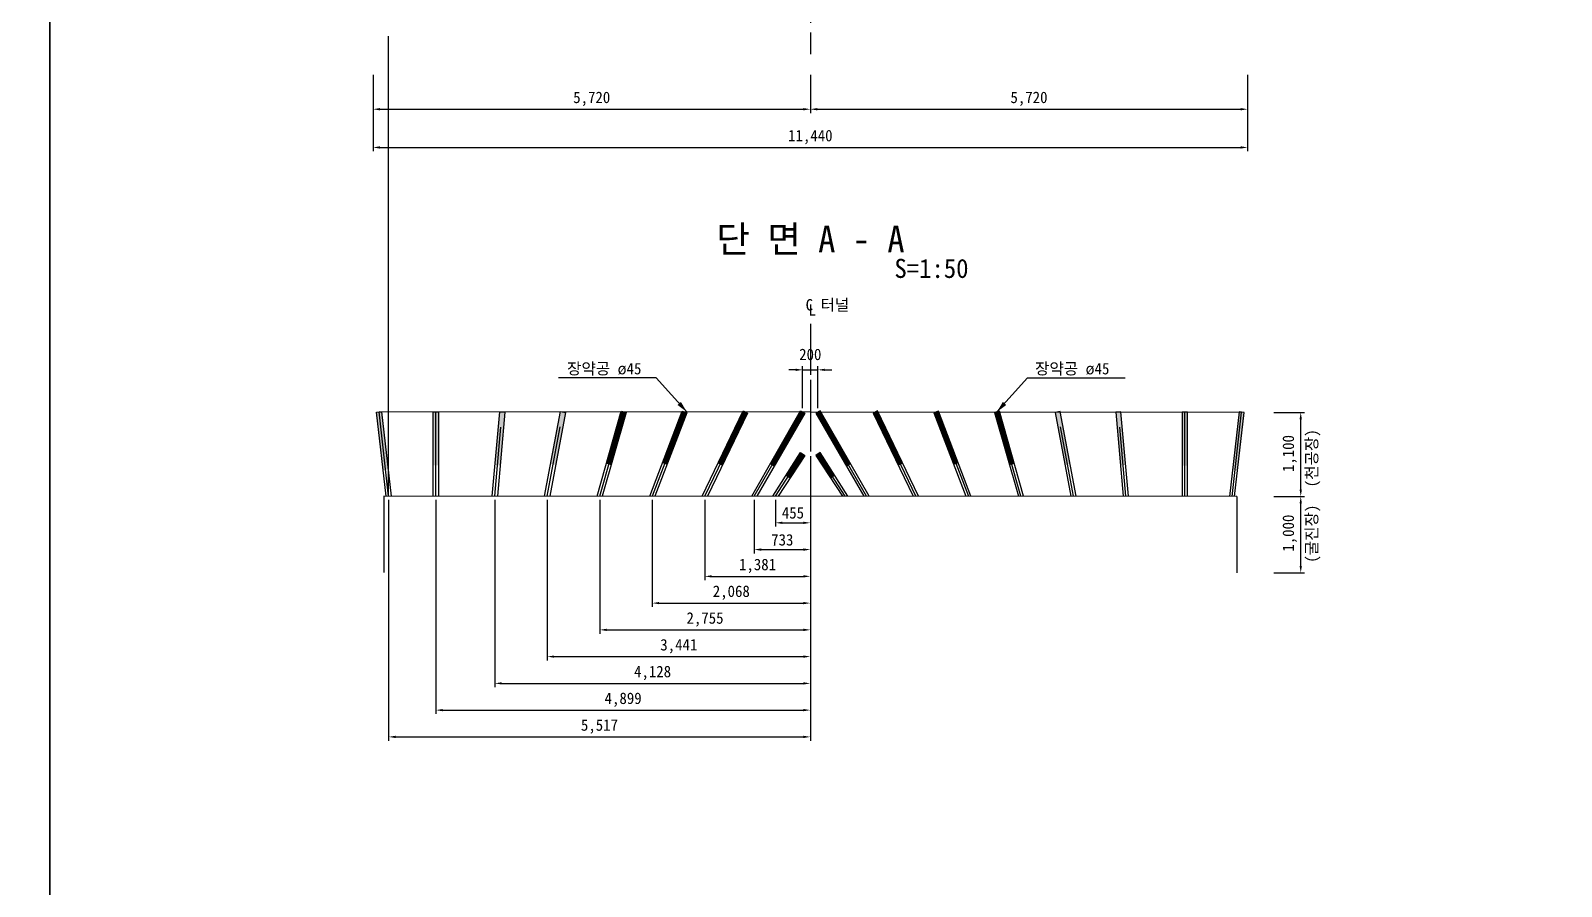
# Model space of a CAD drawing. Header units: millimetres. Extents: x -57518 to 189430, y -17322 to 123318.
# Drawn here: x 149380 to 169405, y 8760 to 19953 of the extents above; entities that cross this region are included whole.
import ezdxf
from ezdxf.enums import TextEntityAlignment as Align

# ---------------------------------------------------------------- set-up
doc = ezdxf.new("R2010")
doc.units = ezdxf.units.MM
doc.header["$LTSCALE"] = 500
doc.header["$PDMODE"] = 1
doc.linetypes.add('A-CENTR01', pattern=[2, 1.25, -0.25, 0.25, -0.25])
for name, color, linetype in [('CS-BLST', 4, 'Continuous'), ('CS-BLST-PATT', 1, 'Continuous'), ('CS-BLST-TEX3', 3, 'Continuous'), ('CS-CNTL', 1, 'A-CENTR01'), ('CS-DIML', 1, 'Continuous'), ('CS-DIMS', 1, 'Continuous'), ('CS-EXCV', 3, 'E-DIGLN01'), ('CS-LEAT', 3, 'Continuous'), ('CS-MISC', 2, 'Continuous'), ('CS-TEX1', 6, 'Continuous'), ('CS-TEXT', 3, 'Continuous'), ('CX-PAPR', 2, 'Continuous')]:
    doc.layers.add(name, color=color, linetype=linetype)
doc.styles.add('굴림체', font='')
doc.styles.get('굴림체').set_extended_font_data('GulimChe')
doc.linetypes.add('E-DIGLN01', pattern='A,0.9,-0.2,[19,kscals.shx,S=0.1,R=180,X=0,Y=0],0.9', length=2)
doc.dimstyles.new('DIM01-50', dxfattribs={"dimscale": 50, "dimtxt": 3, "dimasz": 1.8, "dimexe": 1, "dimexo": 1, "dimgap": 1, "dimtad": 1, "dimdec": 0, "dimzin": 9, "dimdsep": 46, "dimlunit": 6, "dimtxsty": '굴림체', "dimcen": 2.5, "dimclrt": 3, "dimadec": 4, "dimazin": 0, "dimtfac": 1, "dimtdec": 0, "dimtmove": 2, "dimatfit": 3, "dimfxl": 1, "dimtolj": 1, "dimtzin": 0, "dimarcsym": 0})

# ---------------------------------------------------------------- blocks, each defined once
blk = doc.blocks.new('*D57')
at = {"layer": 'CS-DIMS', "color": 0, "lineweight": -2, "transparency": 16777216}
for p, q in [((159124, 13815), (159124, 13465)), ((159580, 13815), (159580, 13465)), ((159214, 13515), (159490, 13515))]:
    blk.add_line(p, q, dxfattribs=at)
at = {"layer": 'CS-DIMS', "color": 0, "transparency": 16777216}
for points in [[(159214, 13530), (159214, 13500), (159124, 13515)], [(159490, 13530), (159490, 13500), (159580, 13515)]]:
    blk.add_solid(points, dxfattribs=at)
at = {"layer": 'Defpoints', "color": 0, "transparency": 16777216}
for p in [(159124, 13865, 0), (159580, 13865), (159580, 13515)]:
    blk.add_point(p, dxfattribs=at)
at = {"layer": 'CS-DIMS', "color": 3, "transparency": 16777216, "insert": (159352, 13645), "char_height": 150, "attachment_point": 5, "style": '굴림체'}
blk.add_mtext('\\A1;455', dxfattribs=at)
blk = doc.blocks.new('*D58')
at = {"layer": 'CS-DIMS', "color": 0, "lineweight": -2, "transparency": 16777216}
for p, q in [((158847, 13815), (158847, 13115)), ((159580, 13815), (159580, 13115)), ((158937, 13165), (159490, 13165))]:
    blk.add_line(p, q, dxfattribs=at)
at = {"layer": 'CS-DIMS', "color": 0, "transparency": 16777216}
for points in [[(158937, 13180), (158937, 13150), (158847, 13165)], [(159490, 13180), (159490, 13150), (159580, 13165)]]:
    blk.add_solid(points, dxfattribs=at)
at = {"layer": 'Defpoints', "color": 0, "transparency": 16777216}
for p in [(158847, 13865), (159580, 13865), (159580, 13165)]:
    blk.add_point(p, dxfattribs=at)
at = {"layer": 'CS-DIMS', "color": 3, "transparency": 16777216, "insert": (159213, 13292), "char_height": 150, "attachment_point": 5, "style": '굴림체'}
blk.add_mtext('\\A1;733', dxfattribs=at)
blk = doc.blocks.new('*D59')
at = {"layer": 'CS-DIMS', "color": 0, "lineweight": -2, "transparency": 16777216}
for p, q in [((158199, 13815), (158199, 12765)), ((159580, 13115), (159580, 12765)), ((158289, 12815), (159490, 12815))]:
    blk.add_line(p, q, dxfattribs=at)
at = {"layer": 'CS-DIMS', "color": 0, "transparency": 16777216}
for points in [[(158289, 12830), (158289, 12800), (158199, 12815)], [(159490, 12830), (159490, 12800), (159580, 12815)]]:
    blk.add_solid(points, dxfattribs=at)
at = {"layer": 'Defpoints', "color": 0, "transparency": 16777216}
for p in [(158199, 13865, 0), (159580, 13165), (159580, 12815)]:
    blk.add_point(p, dxfattribs=at)
at = {"layer": 'CS-DIMS', "color": 3, "transparency": 16777216, "insert": (158889, 12951), "char_height": 150, "attachment_point": 5, "style": '굴림체'}
blk.add_mtext('\\A1;1,381', dxfattribs=at)
blk = doc.blocks.new('*D60')
at = {"layer": 'CS-DIMS', "color": 0, "lineweight": -2, "transparency": 16777216}
for p, q in [((157512, 13815), (157512, 12415)), ((159580, 12765), (159580, 12415)), ((157602, 12465), (159490, 12465))]:
    blk.add_line(p, q, dxfattribs=at)
at = {"layer": 'CS-DIMS', "color": 0, "transparency": 16777216}
for points in [[(157602, 12480), (157602, 12450), (157512, 12465)], [(159490, 12480), (159490, 12450), (159580, 12465)]]:
    blk.add_solid(points, dxfattribs=at)
at = {"layer": 'Defpoints', "color": 0, "transparency": 16777216}
for p in [(157512, 13865, 0), (159580, 12815), (159580, 12465)]:
    blk.add_point(p, dxfattribs=at)
at = {"layer": 'CS-DIMS', "color": 3, "transparency": 16777216, "insert": (158546, 12601), "char_height": 150, "attachment_point": 5, "style": '굴림체'}
blk.add_mtext('\\A1;2,068', dxfattribs=at)
blk = doc.blocks.new('*D61')
at = {"layer": 'CS-DIMS', "color": 0, "lineweight": -2, "transparency": 16777216}
for p, q in [((156825, 13815), (156825, 12065)), ((159580, 12415), (159580, 12065)), ((156915, 12115), (159490, 12115))]:
    blk.add_line(p, q, dxfattribs=at)
at = {"layer": 'CS-DIMS', "color": 0, "transparency": 16777216}
for points in [[(156915, 12130), (156915, 12100), (156825, 12115)], [(159490, 12130), (159490, 12100), (159580, 12115)]]:
    blk.add_solid(points, dxfattribs=at)
at = {"layer": 'Defpoints', "color": 0, "transparency": 16777216}
for p in [(156825, 13865, 0), (159580, 12465), (159580, 12115)]:
    blk.add_point(p, dxfattribs=at)
at = {"layer": 'CS-DIMS', "color": 3, "transparency": 16777216, "insert": (158202, 12251), "char_height": 150, "attachment_point": 5, "style": '굴림체'}
blk.add_mtext('\\A1;2,755', dxfattribs=at)
blk = doc.blocks.new('*D62')
at = {"layer": 'CS-DIMS', "color": 0, "lineweight": -2, "transparency": 16777216}
for p, q in [((156138, 13815), (156138, 11715)), ((159580, 12065), (159580, 11715)), ((156228, 11765), (159490, 11765))]:
    blk.add_line(p, q, dxfattribs=at)
at = {"layer": 'CS-DIMS', "color": 0, "transparency": 16777216}
for points in [[(156228, 11780), (156228, 11750), (156138, 11765)], [(159490, 11780), (159490, 11750), (159580, 11765)]]:
    blk.add_solid(points, dxfattribs=at)
at = {"layer": 'Defpoints', "color": 0, "transparency": 16777216}
for p in [(156138, 13865, 0), (159580, 12115), (159580, 11765)]:
    blk.add_point(p, dxfattribs=at)
at = {"layer": 'CS-DIMS', "color": 3, "transparency": 16777216, "insert": (157859, 11901), "char_height": 150, "attachment_point": 5, "style": '굴림체'}
blk.add_mtext('\\A1;3,441', dxfattribs=at)
blk = doc.blocks.new('*D63')
at = {"layer": 'CS-DIMS', "color": 0, "lineweight": -2, "transparency": 16777216}
for p, q in [((165642, 14960), (166045, 14960)), ((165995, 13950), (165995, 14870)), ((165642, 13860), (166045, 13860))]:
    blk.add_line(p, q, dxfattribs=at)
at = {"layer": 'CS-DIMS', "color": 0, "transparency": 16777216}
for points in [[(165980, 14870), (166010, 14870), (165995, 14960)], [(165980, 13950), (166010, 13950), (165995, 13860)]]:
    blk.add_solid(points, dxfattribs=at)
at = {"layer": 'Defpoints', "color": 0, "transparency": 16777216}
for p in [(165592, 14960), (165995, 14960), (165592, 13860, 0)]:
    blk.add_point(p, dxfattribs=at)
at = {"layer": 'CS-DIMS', "color": 3, "transparency": 16777216, "insert": (165851, 14421), "char_height": 150, "attachment_point": 5, "rotation": 90, "style": '굴림체'}
blk.add_mtext('\\A1;1,100', dxfattribs=at)
blk = doc.blocks.new('*D64')
at = {"layer": 'CS-DIMS', "color": 0, "lineweight": -2, "transparency": 16777216}
for p, q in [((165642, 13860), (166045, 13860)), ((165995, 12950), (165995, 13770)), ((165642, 12860), (166045, 12860))]:
    blk.add_line(p, q, dxfattribs=at)
at = {"layer": 'CS-DIMS', "color": 0, "transparency": 16777216}
for points in [[(165980, 13770), (166010, 13770), (165995, 13860)], [(165980, 12950), (166010, 12950), (165995, 12860)]]:
    blk.add_solid(points, dxfattribs=at)
at = {"layer": 'Defpoints', "color": 0, "transparency": 16777216}
for p in [(165592, 13860), (165995, 13860), (165592, 12860)]:
    blk.add_point(p, dxfattribs=at)
at = {"layer": 'CS-DIMS', "color": 3, "transparency": 16777216, "insert": (165851, 13380), "char_height": 150, "attachment_point": 5, "rotation": 90, "style": '굴림체'}
blk.add_mtext('\\A1;1,000', dxfattribs=at)
blk = doc.blocks.new('*D65')
at = {"layer": 'CS-DIMS', "color": 0, "lineweight": -2, "transparency": 16777216}
for p, q in [((165642, 14960), (166045, 14960)), ((165995, 13950), (165995, 14870)), ((165642, 13860), (166045, 13860))]:
    blk.add_line(p, q, dxfattribs=at)
at = {"layer": 'CS-DIMS', "color": 0, "transparency": 16777216}
for points in [[(165980, 14870), (166010, 14870), (165995, 14960)], [(165980, 13950), (166010, 13950), (165995, 13860)]]:
    blk.add_solid(points, dxfattribs=at)
at = {"layer": 'Defpoints', "color": 0, "transparency": 16777216}
for p in [(165592, 14960), (165995, 14960), (165592, 13860, 0)]:
    blk.add_point(p, dxfattribs=at)
at = {"layer": 'CS-DIMS', "color": 3, "transparency": 16777216, "insert": (165851, 14421), "char_height": 150, "attachment_point": 5, "rotation": 90, "style": '굴림체'}
blk.add_mtext('\\A1;1,100', dxfattribs=at)
blk = doc.blocks.new('*D66')
at = {"layer": 'CS-DIMS', "color": 0, "lineweight": -2, "transparency": 16777216}
for p, q in [((165642, 13860), (166045, 13860)), ((165995, 12950), (165995, 13770)), ((165642, 12860), (166045, 12860))]:
    blk.add_line(p, q, dxfattribs=at)
at = {"layer": 'CS-DIMS', "color": 0, "transparency": 16777216}
for points in [[(165980, 13770), (166010, 13770), (165995, 13860)], [(165980, 12950), (166010, 12950), (165995, 12860)]]:
    blk.add_solid(points, dxfattribs=at)
at = {"layer": 'Defpoints', "color": 0, "transparency": 16777216}
for p in [(165592, 13860), (165995, 13860), (165592, 12860)]:
    blk.add_point(p, dxfattribs=at)
at = {"layer": 'CS-DIMS', "color": 3, "transparency": 16777216, "insert": (165851, 13380), "char_height": 150, "attachment_point": 5, "rotation": 90, "style": '굴림체'}
blk.add_mtext('\\A1;1,000', dxfattribs=at)
blk = doc.blocks.new('*D67')
at = {"layer": 'CS-DIMS', "color": 0, "lineweight": -2, "transparency": 16777216}
for p, q in [((153860, 19375), (153860, 18875)), ((159580, 19375), (159580, 18875)), ((153950, 18925), (159490, 18925))]:
    blk.add_line(p, q, dxfattribs=at)
at = {"layer": 'CS-DIMS', "color": 0, "transparency": 16777216}
for points in [[(153950, 18940), (153950, 18910), (153860, 18925)], [(159490, 18940), (159490, 18910), (159580, 18925)]]:
    blk.add_solid(points, dxfattribs=at)
at = {"layer": 'Defpoints', "color": 0, "transparency": 16777216}
for p in [(153860, 19425), (159580, 19425), (159580, 18925)]:
    blk.add_point(p, dxfattribs=at)
at = {"layer": 'CS-DIMS', "color": 3, "transparency": 16777216, "insert": (156720, 19061), "char_height": 150, "attachment_point": 5, "style": '굴림체'}
blk.add_mtext('\\A1;5,720', dxfattribs=at)
blk = doc.blocks.new('*D68')
at = {"layer": 'CS-DIMS', "color": 0, "lineweight": -2, "transparency": 16777216}
for p, q in [((159580, 19375), (159580, 18875)), ((165300, 19375), (165300, 18875)), ((159670, 18925), (165210, 18925))]:
    blk.add_line(p, q, dxfattribs=at)
at = {"layer": 'CS-DIMS', "color": 0, "transparency": 16777216}
for points in [[(159670, 18940), (159670, 18910), (159580, 18925)], [(165210, 18940), (165210, 18910), (165300, 18925)]]:
    blk.add_solid(points, dxfattribs=at)
at = {"layer": 'Defpoints', "color": 0, "transparency": 16777216}
for p in [(159580, 19425), (165300, 19425), (165300, 18925)]:
    blk.add_point(p, dxfattribs=at)
at = {"layer": 'CS-DIMS', "color": 3, "transparency": 16777216, "insert": (162440, 19061), "char_height": 150, "attachment_point": 5, "style": '굴림체'}
blk.add_mtext('\\A1;5,720', dxfattribs=at)
blk = doc.blocks.new('*D69')
at = {"layer": 'CS-DIMS', "color": 0, "lineweight": -2, "transparency": 16777216}
for p, q in [((153860, 18875), (153860, 18375)), ((165300, 18875), (165300, 18375)), ((153950, 18425), (165210, 18425))]:
    blk.add_line(p, q, dxfattribs=at)
at = {"layer": 'CS-DIMS', "color": 0, "transparency": 16777216}
for points in [[(153950, 18440), (153950, 18410), (153860, 18425)], [(165210, 18440), (165210, 18410), (165300, 18425)]]:
    blk.add_solid(points, dxfattribs=at)
at = {"layer": 'Defpoints', "color": 0, "transparency": 16777216}
for p in [(153860, 18925), (165300, 18925), (165300, 18425)]:
    blk.add_point(p, dxfattribs=at)
at = {"layer": 'CS-DIMS', "color": 3, "transparency": 16777216, "insert": (159580, 18561), "char_height": 150, "attachment_point": 5, "style": '굴림체'}
blk.add_mtext('\\A1;11,440', dxfattribs=at)
blk = doc.blocks.new('*D36')
at = {"layer": 'CS-DIMS', "color": 0, "lineweight": -2, "transparency": 16777216}
for p, q in [((159389, 15516), (159299, 15516)), ((159479, 15015), (159479, 15566)), ((159479, 15516), (159679, 15516)), ((159679, 15015), (159679, 15566)), ((159769, 15516), (159859, 15516))]:
    blk.add_line(p, q, dxfattribs=at)
at = {"layer": 'CS-DIMS', "color": 0, "transparency": 16777216}
for points in [[(159389, 15531), (159389, 15501), (159479, 15516)], [(159769, 15531), (159769, 15501), (159679, 15516)]]:
    blk.add_solid(points, dxfattribs=at)
at = {"layer": 'Defpoints', "color": 0, "transparency": 16777216}
for p in [(159679, 15516), (159479, 14965), (159679, 14965)]:
    blk.add_point(p, dxfattribs=at)
at = {"layer": 'CS-DIMS', "color": 3, "transparency": 16777216, "insert": (159579, 15717), "char_height": 150, "attachment_point": 5, "style": '굴림체'}
blk.add_mtext('\\A1;200', dxfattribs=at)
blk = doc.blocks.new('*D37')
at = {"layer": 'CS-DIMS', "color": 0, "lineweight": -2, "transparency": 16777216}
for p, q in [((155452, 13815), (155452, 11365)), ((159580, 11715), (159580, 11365)), ((155542, 11415), (159490, 11415))]:
    blk.add_line(p, q, dxfattribs=at)
at = {"layer": 'CS-DIMS', "color": 0, "transparency": 16777216}
for points in [[(155542, 11430), (155542, 11400), (155452, 11415)], [(159490, 11430), (159490, 11400), (159580, 11415)]]:
    blk.add_solid(points, dxfattribs=at)
at = {"layer": 'Defpoints', "color": 0, "transparency": 16777216}
for p in [(155452, 13865, 0), (159580, 11765), (159580, 11415)]:
    blk.add_point(p, dxfattribs=at)
at = {"layer": 'CS-DIMS', "color": 3, "transparency": 16777216, "insert": (157516, 11551), "char_height": 150, "attachment_point": 5, "style": '굴림체'}
blk.add_mtext('\\A1;4,128', dxfattribs=at)
blk = doc.blocks.new('*D38')
at = {"layer": 'CS-DIMS', "color": 0, "lineweight": -2, "transparency": 16777216}
for p, q in [((154681, 13815), (154681, 11015)), ((159580, 11365), (159580, 11015)), ((154771, 11065), (159490, 11065))]:
    blk.add_line(p, q, dxfattribs=at)
at = {"layer": 'CS-DIMS', "color": 0, "transparency": 16777216}
for points in [[(154771, 11080), (154771, 11050), (154681, 11065)], [(159490, 11080), (159490, 11050), (159580, 11065)]]:
    blk.add_solid(points, dxfattribs=at)
at = {"layer": 'Defpoints', "color": 0, "transparency": 16777216}
for p in [(154681, 13865, 0), (159580, 11415), (159580, 11065)]:
    blk.add_point(p, dxfattribs=at)
at = {"layer": 'CS-DIMS', "color": 3, "transparency": 16777216, "insert": (157131, 11201), "char_height": 150, "attachment_point": 5, "style": '굴림체'}
blk.add_mtext('\\A1;4,899', dxfattribs=at)
blk = doc.blocks.new('*D39')
at = {"layer": 'CS-DIMS', "color": 0, "lineweight": -2, "transparency": 16777216}
for p, q in [((154063, 13815), (154063, 10665)), ((159580, 11015), (159580, 10665)), ((154153, 10715), (159490, 10715))]:
    blk.add_line(p, q, dxfattribs=at)
at = {"layer": 'CS-DIMS', "color": 0, "transparency": 16777216}
for points in [[(154153, 10730), (154153, 10700), (154063, 10715)], [(159490, 10730), (159490, 10700), (159580, 10715)]]:
    blk.add_solid(points, dxfattribs=at)
at = {"layer": 'Defpoints', "color": 0, "transparency": 16777216}
for p in [(154063, 13865, 0), (159580, 11065), (159580, 10715)]:
    blk.add_point(p, dxfattribs=at)
at = {"layer": 'CS-DIMS', "color": 3, "transparency": 16777216, "insert": (156821, 10851), "char_height": 150, "attachment_point": 5, "style": '굴림체'}
blk.add_mtext('\\A1;5,517', dxfattribs=at)

msp = doc.modelspace()

# ---------------------------------------------------------------- linework, layer by layer
at = {"layer": 'CS-BLST'}
for p, q in [((154063, 13865, 0), (153937.6, 14965, 0)), ((154681.2, 13865, 0), (154681.2, 14965, 0)), ((157934.4, 14965.3, 0), (157511.9, 13865.3, 0)), ((161225, 14965.3, 0), (161647.5, 13865.4, 0)), ((164478.1, 13862.8, 0), (164477.9, 14964, 0)), ((165096.4, 13861.5, 0), (165221.4, 14961.5, 0)), ((154681.2, 13865, 0), (154681.2, 14765, 0)), ((155451.6, 13865.3, 0), (155531.7, 14766, 0)), ((156138.4, 13865.3, 0), (156307.6, 14768.7, 0)), ((163021.1, 13865.4, 0), (162851.8, 14768.8, 0)), ((163707.9, 13865.5, 0), (163627.7, 14766.2, 0)), ((164478.1, 13864, 0), (164477.9, 14764, 0))]:
    msp.add_line(p, q, dxfattribs=at)
at = {"layer": 'CS-BLST', "elevation": 0}
for points in [[(154029, 13865), (153904.1, 14961.1), (153971.2, 14968.8), (154096.9, 13865)], [(154647.5, 13865), (154647.5, 14965), (154715, 14965), (154715, 13865)], [(155417.7, 13865.3), (155515.8, 14968.3), (155583.1, 14962.3), (155485.5, 13865.3)], [(156104, 13865.3), (156311.3, 14971.5), (156377.6, 14959), (156172.7, 13865.3)], [(156791.9, 13865.3), (157106.9, 14974.3), (157172.6, 14956.1), (156858.5, 13865.3)], [(156825.2, 13865.3), (157139.4, 14965.3)], [(157478.5, 13865.3), (157903.1, 14977.3), (157965.8, 14953.2), (157545.6, 13865.3)], [(158164.6, 13865.3), (158699.1, 14980), (158759.8, 14950.5), (158232.9, 13865.3)], [(158198.7, 13865.3), (158729.4, 14965.3)], [(158812.4, 13865.3), (159450.3, 14981.9), (159509, 14948.5), (158881.5, 13865.3)], [(158847, 13865.3), (159479.8, 14965.3)], [(160347.2, 13865.5), (159709.1, 14982), (159650.3, 14948.5), (160278.1, 13865.4)], [(160312.6, 13865.4), (159679.5, 14965.3)], [(160994.9, 13865.3), (160460.3, 14980.1), (160399.7, 14950.5), (160926.5, 13865.3)], [(160960.7, 13865.3), (160430, 14965.3)], [(161681, 13865.4), (161256.3, 14977.4), (161193.6, 14953.3), (161613.8, 13865.4)], [(162367.5, 13865.4), (162052.6, 14974.5), (161986.8, 14956.3), (162301, 13865.4)], [(162334.3, 13865.4), (162020, 14965.4)], [(163055.4, 13865.4), (162848.2, 14971.6), (162781.8, 14959.2), (162986.8, 13865.4)], [(163741.8, 13865.5), (163643.6, 14968.4), (163576.4, 14962.5), (163674, 13865.5)], [(164511.9, 13864), (164511.6, 14964), (164444.1, 14964), (164444.4, 13864)], [(165130.4, 13861.5), (165255, 14957.7), (165187.9, 14965.3), (165062.4, 13861.4)], [(159088.5, 13865.3), (159450.9, 14433.8), (159507.8, 14397), (159160.1, 13865.3)], [(160071.1, 13865.4), (159708.6, 14433.8), (159651.7, 14397), (159999.5, 13865.4)], [(159124.4, 13865.3), (159479.7, 14415.5)], [(160035.3, 13865.4), (159679.8, 14415.5)]]:
    msp.add_lwpolyline(points, dxfattribs=at)
at = {"layer": 'CS-BLST-PATT', "const_width": 67.5, "elevation": 0}
for points in [[(157139.4, 14965.3), (156943.2, 14278.5)], [(157934.4, 14965.3), (157673, 14284.7)], [(158729.4, 14965.3), (158398, 14278.4)], [(159479.8, 14965.3), (159077.4, 14265.8)], [(159679.5, 14965.3), (160082.1, 14265.9)], [(160430, 14965.3), (160761.4, 14278.4)], [(161225, 14965.3), (161486.4, 14284.8)], [(162020, 14965.4), (162216.2, 14278.7)], [(159479.7, 14415.5), (159283.9, 14112.2)], [(159679.8, 14415.5), (159875.7, 14112.3)]]:
    msp.add_lwpolyline(points, dxfattribs=at)
at = {"layer": 'CS-BLST-PATT'}
for points in [[(153904.1, 14961.1, 0), (153971.2, 14968.8, 0), (153990.2, 14205.4, 0), (154057.3, 14213, 0)], [(154647.5, 14965, 0), (154715, 14965, 0), (154647.5, 14265.5, 0), (154715, 14265.5, 0)], [(155515.8, 14968.3, 0), (155583.1, 14962.3, 0), (155453.8, 14271.5, 0), (155521.1, 14265.5, 0)], [(156311.3, 14971.5, 0), (156377.6, 14959, 0), (156182.5, 14283.9, 0), (156248.8, 14271.5, 0)], [(162848.2, 14971.6, 0), (162781.8, 14959.2, 0), (162977, 14284.1, 0), (162910.6, 14271.7, 0)], [(163643.6, 14968.4, 0), (163576.4, 14962.5, 0), (163705.6, 14271.7, 0), (163638.4, 14265.7, 0)], [(164511.6, 14964, 0), (164444.1, 14964, 0), (164511.8, 14264.5, 0), (164444.3, 14264.5, 0)], [(165255, 14957.7, 0), (165187.9, 14965.3, 0), (165169.1, 14201.9, 0), (165102, 14209.5, 0)]]:
    msp.add_solid(points, dxfattribs=at)
at = {"layer": 'CS-CNTL'}
for p, q in [((159579.7, 29928, 0), (159579.7, 19647, 0)), ((159579.7, 16118.8, 0), (159579.8, 10715.3))]:
    msp.add_line(p, q, dxfattribs=at)
at = {"layer": 'CS-CNTL', "ltscale": 0.5}
msp.add_line((159579.7, 15887.4, 0), (159579.7, 13202.2, 0), dxfattribs=at)
at = {"layer": 'CS-DIML'}
for p, q in [((157562, 15411.8, 0), (156284.4, 15411.8, 0)), ((157562, 15411.8, 0), (157964.4, 14965.7, 0)), ((162422.3, 15411.6, 0), (162020, 14965.4, 0)), ((162422.3, 15411.6, 0), (163700, 15411.6, 0))]:
    msp.add_line(p, q, dxfattribs=at)
for points in [[(157964.4, 14965.7, 0), (157841.7, 15057, 0), (157886.2, 15097.2, 0)], [(162020, 14965.4, 0), (162142.7, 15056.7, 0), (162098.2, 15096.9, 0)]]:
    msp.add_solid(points, dxfattribs=at)
at = {"layer": 'CS-EXCV'}
for p, q in [((165221.3, 14960.1, 0), (153937.6, 14965, 0)), ((165158.8, 13860.1, 0), (154000.5, 13865, 0)), ((154000.5, 13865, 0), (154000.5, 12865, 0)), ((165158.8, 13860.1, 0), (165159, 12861.4, 0))]:
    msp.add_line(p, q, dxfattribs=at)
at = {"layer": 'CS-MISC'}
msp.add_line((154063, 13865, 0), (154063, 19880.2, 0), dxfattribs=at)
at = {"layer": 'CX-PAPR', "elevation": 0}
for points in [[(109829.7, 8477.8), (149629.7, 8477.8), (149629.7, 34277.8), (109829.7, 34277.8)], [(149629.7, 8477.8), (189429.7, 8477.8), (189429.7, 34277.8), (149629.7, 34277.8)]]:
    msp.add_lwpolyline(points, close=True, dxfattribs=at)

# ---------------------------------------------------------------- texts
at = {"layer": 'CS-BLST-TEX3', "char_height": 150, "width": 10.273, "attachment_point": 5, "rotation": 90, "style": '굴림체'}
for s, insert in [('\\A1;(천공장)', (166157.3, 14359.2, 0)), ('\\A1;(굴진장)', (166157.3, 13372.8))]:
    msp.add_mtext(s, dxfattribs=dict(at, insert=insert))
at = {"layer": 'CS-LEAT', "style": '굴림체'}
msp.add_text('장약공 ø45', height=150, dxfattribs=at).set_placement((156397.1, 15457.4, 0))
msp.add_text('장약공 ø45', height=150, rotation=0.00277, dxfattribs=at).set_placement((162519.1, 15457.1, 0))
at = {"layer": 'CS-TEX1', "style": '굴림체'}
msp.add_text('단 면 A - A', height=350, dxfattribs=at).set_placement((159582, 17051.7, 0), align=Align.CENTER)
at = {"layer": 'CS-TEXT', "style": '굴림체'}
for s, height, p in [('S=1:50', 250, (160679.7, 16718, 0)), ('C 터널', 150, (159518.3, 16291.4, 0)), ('L', 150, (159555.7, 16224, 0))]:
    msp.add_text(s, height=height, dxfattribs=at).set_placement(p)

# ---------------------------------------------------------------- dimensions: what is measured, and where the dimension line sits
at = {"layer": 'CS-DIMS'}
for base, p1, p2, picture, middle in [((159579.7, 18924.8, 0), (153859.6, 19424.8, 0), (159579.7, 19424.8, 0), '*D67', (156719.6, 19060.8, 0)), ((165299.8, 18924.8, 0), (159579.7, 19424.8, 0), (165299.8, 19424.8, 0), '*D68', (162439.7, 19060.8, 0)), ((165299.8, 18424.8, 0), (153859.6, 18924.8, 0), (165299.8, 18924.8, 0), '*D69', (159579.7, 18560.9, 0)), ((159579.8, 10715), (154063, 13865, 0), (159579.8, 11065.3), '*D39', (156821.4, 10851.1)), ((159579.8, 11065), (154681.2, 13865, 0), (159579.8, 11415.3), '*D38', (157130.5, 11201.1)), ((159579.8, 11415.3), (155451.6, 13865.3, 0), (159579.8, 11765.3), '*D37', (157515.7, 11551.4)), ((159579.8, 11765.3), (156138.4, 13865.3, 0), (159579.8, 12115.3), '*D62', (157859.1, 11901.4)), ((159579.8, 12115.3), (156825.2, 13865.3, 0), (159579.8, 12465.3), '*D61', (158202.5, 12251.3)), ((159579.8, 12465.3), (157511.9, 13865.3, 0), (159579.8, 12815.3), '*D60', (158545.9, 12601.3)), ((159579.8, 12815.3), (158198.7, 13865.3, 0), (159579.8, 13165.3), '*D59', (158889.3, 12951.4)), ((159579.8, 13165.3), (158847, 13865.3), (159579.8, 13865.3), '*D58', (159213.4, 13292.2))]:
    dim = msp.add_linear_dim(base=base, p1=p1, p2=p2, dimstyle='DIM01-50', dxfattribs=at)
    dim.commit()
    dim.dimension.update_dxf_attribs({"geometry": picture, "text_midpoint": middle})
dim = msp.add_linear_dim(base=(159679.4, 15515.6, 0), p1=(159479.4, 14965.3, 0), p2=(159679.4, 14965.3, 0), text='200', dimstyle='DIM01-50', dxfattribs=at)
dim.commit()
dim.dimension.update_dxf_attribs({"geometry": '*D36', "text_midpoint": (159579.4, 15717.3, 0)})
for base, p1, p2, text, picture, middle in [((165995.4, 14960.1, 0), (165592.4, 13860.1), (165592.4, 14960.1, 0), '1,100', '*D63', (165851.4, 14420.6, 0)), ((165995.4, 14960.1, 0), (165592.4, 13860.1), (165592.4, 14960.1, 0), '1,100', '*D65', (165851.4, 14420.6, 0)), ((165995.4, 13860.1), (165592.4, 12860.1), (165592.4, 13860.1), '1,000', '*D64', (165851.4, 13379.6)), ((165995.4, 13860.1), (165592.4, 12860.1), (165592.4, 13860.1), '1,000', '*D66', (165851.4, 13379.6))]:
    dim = msp.add_linear_dim(base=base, p1=p1, p2=p2, angle=90, text=text, dimstyle='DIM01-50', dxfattribs=at)
    dim.commit()
    dim.dimension.update_dxf_attribs({"geometry": picture, "text_midpoint": middle, "dimtype": 160})
dim = msp.add_linear_dim(base=(159579.8, 13515.3), p1=(159124.4, 13865.3, 0), p2=(159579.8, 13865.3), dimstyle='DIM01-50', dxfattribs=at)
dim.commit()
dim.dimension.update_dxf_attribs({"geometry": '*D57', "text_midpoint": (159352.1, 13644.6), "dimtype": 160})

doc.saveas('drawing.dxf')
